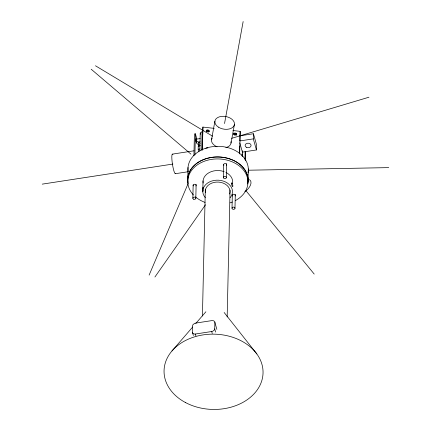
<?xml version="1.0" encoding="UTF-8"?>
<svg xmlns="http://www.w3.org/2000/svg" width="431" height="431" viewBox="0 0 431 431"><rect width="100%" height="100%" fill="white"/><g stroke="black" fill="none" stroke-linecap="round" stroke-linejoin="round"><path stroke-width="0.65" d="M187.717 180.255L188.013 167.449M192.846 198.228L193.147 184.991M193.923 155.736L194.419 133.949L195.388 133.799L196.822 138.901M194.909 154.928L195.388 133.799M200.065 145.646L196.741 143.469L195.911 140.511L195.938 139.229L200.173 138.577M193.363 335.507L192.463 332.301L192.609 325.744A3.663 2.317 -15.7 0 1 192.964 324.688L194.532 323.422A2.775 1.756 -15.7 0 1 195.626 323.099L211.955 320.594A2.775 1.756 -15.7 0 1 213.043 320.578L214.568 321.37A3.663 2.317 -15.7 0 1 214.875 322.323L216.858 329.376M195.819 198.265L196.132 184.366M198.874 151.739L198.179 149.277L198.255 146.061L200.189 145.764M199.822 150.882L200.226 133.055L202.101 131.541L201.681 150.026M202.268 150.268L202.915 127.075L214.229 128.373M202.408 149.519L202.915 127.075M202.791 191.639L203.039 180.918M202.43 316.009L205.296 189.732M215.629 332.085L214.724 328.88L214.875 322.323M223.377 177.502L223.678 164.265M226.35 177.594A1.487 1.131 1.3 0 0 224.158 176.548A1.487 1.131 1.3 0 0 224.088 178.504A1.487 1.131 1.3 0 0 226.35 177.594L226.663 163.694M227.169 316.974L230.052 190.023M232.013 208.243L232.331 194.268M234.981 208.308A1.487 1.131 1.3 0 0 232.821 207.225A1.487 1.131 1.3 0 0 232.692 209.175A1.487 1.131 1.3 0 0 234.981 208.308L235.299 194.327M239.55 153.889L239.733 145.969M239.851 140.684L240.18 131.358L232.864 130.512M239.674 153.808L240.18 131.358M242.314 156.286L242.432 150.823M242.534 155.93L242.567 154.648M244.943 159.497L245.126 151.577M245.454 160.801L245.665 151.556M248.03 181.726L248.326 168.92M239.803 142.882L242.4 152.111L256.44 149.956L253.32 138.879L253.439 133.739L240.04 135.797M256.44 149.956L256.553 144.811L253.439 133.739M211.502 139.849L214.897 121.23M224.535 123.546L243.149 21.55M231.043 143.011L234.442 124.397M196.197 139.73L196.385 141.492M149.126 275.097L188.088 183.665M154.912 277.009L205.517 204.757M171.974 350.953L192.684 327.032M195.766 323.471L205.899 311.764M231.592 138.34L368.952 97.207M200.103 141.794L198.287 142.068L199.117 145.026M239.922 140.937L253.32 138.879M198.179 149.277L200.113 148.981M172.416 154.12L193.998 150.802M42.238 184.134L172.89 164.06M175.363 173.698L188.444 171.689M192.463 332.301A3.663 2.317 -15.7 0 0 192.77 333.255L194.289 334.047A2.775 1.756 -15.7 0 0 195.378 334.03L211.707 331.52A2.775 1.756 -15.7 0 0 212.801 331.202L214.369 329.936A3.663 2.317 -15.7 0 0 214.724 328.88M248.288 170.218L388.762 167.621M95.472 65.771L212.618 136.223M195.911 140.511L200.189 143.318M91.2 69.229L190.928 154.099M246.074 190.852L314.204 274.068M224.142 312.486L256.849 353.964M196.32 139.552C195.599 138.335 196.434 143.426 196.665 141.616M200.226 133.055L200.582 134.321M198.26 144.002L198.977 146.551M211.707 331.52L212.246 333.443M195.378 334.03L195.922 335.954M225.919 172.411A14.853 11.292 1.3 0 1 232.503 183.821M203.114 183.046A14.853 11.292 1.3 0 1 209.132 172.594A14.853 11.292 1.3 0 1 224.131 171.64M205.285 197.613A14.853 11.292 1.3 0 1 207.796 182.911A14.853 11.292 1.3 0 1 227.32 182.992A14.853 11.292 1.3 0 1 230.111 197.716M205.355 192.485A12.375 9.412 1.3 0 1 218.533 182.081A12.375 9.412 1.3 0 1 229.578 194.047M203.2 191.003A1.977 0.49 86.4 0 1 202.775 188.756A1.977 0.49 86.4 0 1 203.19 187.21M205.587 190.626A1.972 0.533 87.5 0 1 205.468 190.405M196.757 142.392A1.983 0.291 81.3 0 1 196.294 141.874A1.983 0.291 81.3 0 1 195.938 139.272A1.983 0.291 81.3 0 1 196.326 139.224M233.365 133.939A1.983 1.277 10.3 0 1 235.1 133.465A1.983 1.277 10.3 0 1 236.808 134.332M234.092 134.688A0.991 0.636 10.3 0 1 235.261 134.138A0.991 0.636 10.3 0 1 235.956 135.124M234.367 135.129A0.991 0.636 10.3 0 1 234.238 135.005M206.244 130.528A1.983 1.277 10.3 0 1 209.277 131.089M206.665 131.671A0.991 0.636 10.3 0 1 207.834 130.992A0.991 0.636 10.3 0 1 208.34 132.101M231 141.632A9.902 6.384 10.3 0 1 225.844 147.612M217.068 146.809A9.902 6.384 10.3 0 1 212.133 138.125M205.894 148.512A1.487 0.959 10.3 0 1 207.898 148.016M206.25 131.083A1.487 0.959 10.3 0 1 207.844 130.663A1.487 0.959 10.3 0 1 209.078 131.676M233.71 134.24A1.487 0.959 10.3 0 1 235.498 133.874A1.487 0.959 10.3 0 1 236.511 135.092M242.012 153.948A1.983 1.077 -39.3 0 1 241.963 155.887M249.43 179.646A9.902 5.387 -39.3 0 1 244.851 191.703M242.017 154.465A1.487 0.808 -39.3 0 1 241.996 155.349M242.545 155.106A1.487 0.808 -39.3 0 1 242.524 155.995M175.719 173.294A9.902 1.46 81.3 0 1 172.416 163.931A9.902 1.46 81.3 0 1 172.89 154.508M193.46 194.995A30.105 22.891 1.3 0 1 200.226 163.096A30.105 22.891 1.3 0 1 242.254 168.645A30.105 22.891 1.3 0 1 235.488 200.539M232.336 202.026A30.105 22.891 1.3 0 1 230.111 202.845M205.081 202.425A30.105 22.891 1.3 0 1 195.41 196.854M188.013 182.324A30.105 22.891 1.3 0 1 218.512 157.008A30.105 22.891 1.3 0 1 247.615 183.811M223.91 165.294A1.487 1.131 1.3 0 1 224.152 163.85A1.487 1.131 1.3 0 1 226.07 163.807A1.487 1.131 1.3 0 1 226.464 165.24M232.524 195.96A1.487 1.131 1.3 0 1 232.826 194.51A1.487 1.131 1.3 0 1 234.76 194.532A1.487 1.131 1.3 0 1 235.051 195.986M193.314 185.906A1.487 1.131 1.3 0 1 193.713 184.484A1.487 1.131 1.3 0 1 195.631 184.565A1.487 1.131 1.3 0 1 195.873 186.014M188.121 183.407A30.202 22.967 1.3 0 1 217.887 156.922A30.202 22.967 1.3 0 1 247.685 183.962M188.088 171.247A30.202 22.967 1.3 0 1 218.786 146.325A30.202 22.967 1.3 0 1 248.04 172.793M185.686 402.651A49.511 37.648 1.3 0 0 262.915 375.062A49.511 37.648 1.3 0 0 192.043 337.678A49.511 37.648 1.3 0 0 185.686 402.651M231.549 183.843A1.977 0.458 75.1 0 0 232.692 186.65A1.977 0.458 75.1 0 0 232.341 183.725A1.977 0.458 75.1 0 0 231.549 183.843M218.49 127.172A9.902 6.384 10.3 0 0 234.356 124.845A9.902 6.384 10.3 0 0 221.162 116.429A9.902 6.384 10.3 0 0 218.49 127.172M206.772 131.477A1.487 0.959 10.3 0 0 209.191 131.191A1.487 0.959 10.3 0 0 207.273 129.887A1.487 0.959 10.3 0 0 206.772 131.477M234.232 134.628A1.487 0.959 10.3 0 0 236.646 134.348A1.487 0.959 10.3 0 0 234.733 133.044A1.487 0.959 10.3 0 0 234.232 134.628M193.497 199.17A1.487 1.131 1.3 0 0 195.814 198.341A1.487 1.131 1.3 0 0 193.686 197.22A1.487 1.131 1.3 0 0 193.497 199.17M246.451 147.316A2.969 2.257 1.3 0 0 251.068 145.64A2.969 2.257 1.3 0 0 246.796 143.415A2.969 2.257 1.3 0 0 246.451 147.316"/></g></svg>
